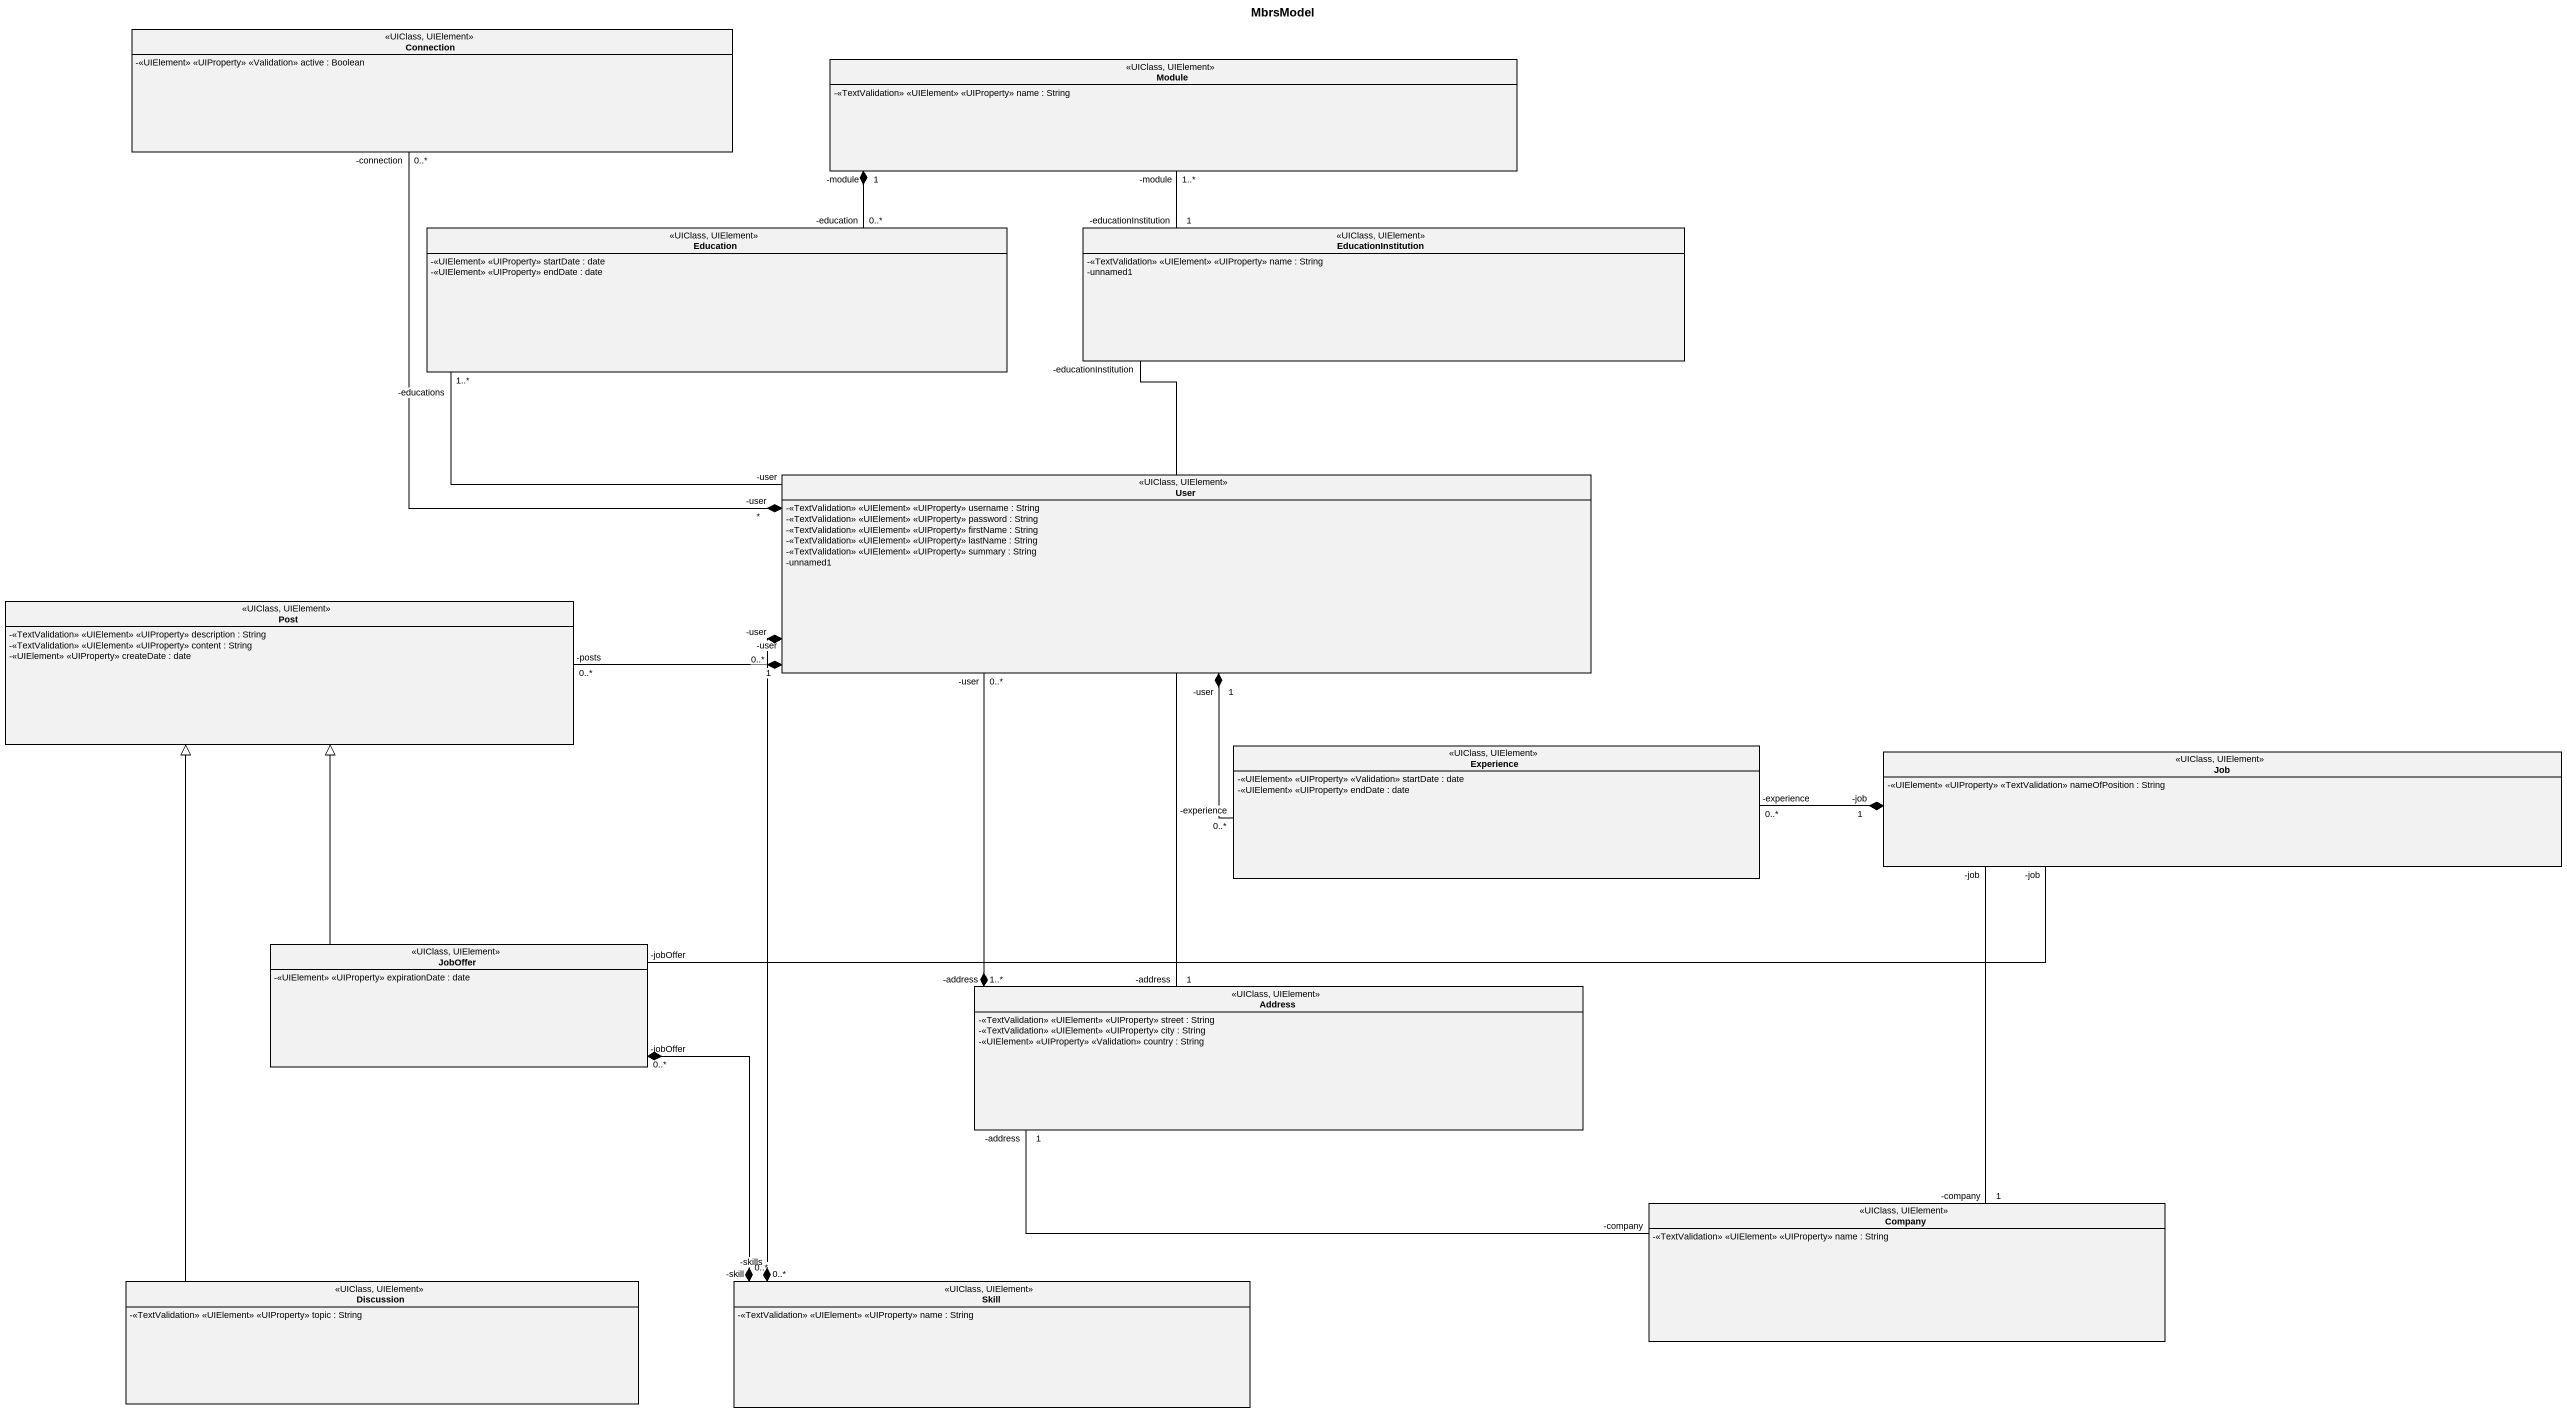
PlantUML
@startuml
title MbrsModel
hide circle
hide empty members
skinparam classAttributeIconSize 0
class Connection <<UIClass, UIElement>> {
  -<<UIElement>> <<UIProperty>> <<Validation>> active : Boolean
}
class Module <<UIClass, UIElement>> {
  -<<TextValidation>> <<UIElement>> <<UIProperty>> name : String
}
class Education <<UIClass, UIElement>> {
  -<<UIElement>> <<UIProperty>> startDate : date
  -<<UIElement>> <<UIProperty>> endDate : date
}
class EducationInstitution <<UIClass, UIElement>> {
  -<<TextValidation>> <<UIElement>> <<UIProperty>> name : String
  -unnamed1
}
class User <<UIClass, UIElement>> {
  -<<TextValidation>> <<UIElement>> <<UIProperty>> username : String
  -<<TextValidation>> <<UIElement>> <<UIProperty>> password : String
  -<<TextValidation>> <<UIElement>> <<UIProperty>> firstName : String
  -<<TextValidation>> <<UIElement>> <<UIProperty>> lastName : String
  -<<TextValidation>> <<UIElement>> <<UIProperty>> summary : String
  -unnamed1
}
class Post <<UIClass, UIElement>> {
  -<<TextValidation>> <<UIElement>> <<UIProperty>> description : String
  -<<TextValidation>> <<UIElement>> <<UIProperty>> content : String
  -<<UIElement>> <<UIProperty>> createDate : date
}
class Experience <<UIClass, UIElement>> {
  -<<UIElement>> <<UIProperty>> <<Validation>> startDate : date
  -<<UIElement>> <<UIProperty>> endDate : date
}
class Job <<UIClass, UIElement>> {
  -<<UIElement>> <<UIProperty>> <<TextValidation>> nameOfPosition : String
}
class JobOffer <<UIClass, UIElement>> {
  -<<UIElement>> <<UIProperty>> expirationDate : date
}
class Address <<UIClass, UIElement>> {
  -<<TextValidation>> <<UIElement>> <<UIProperty>> street : String
  -<<TextValidation>> <<UIElement>> <<UIProperty>> city : String
  -<<UIElement>> <<UIProperty>> <<Validation>> country : String
}
class Company <<UIClass, UIElement>> {
  -<<TextValidation>> <<UIElement>> <<UIProperty>> name : String
}
class Discussion <<UIClass, UIElement>> {
  -<<TextValidation>> <<UIElement>> <<UIProperty>> topic : String
}
class Skill <<UIClass, UIElement>> {
  -<<TextValidation>> <<UIElement>> <<UIProperty>> name : String
}
Connection "-connection\n0..*" --* "-user\n*" User
Module "-module\n1" *-left- "-education\n0..*" Education
Module "-module\n1..*" -- "-educationInstitution\n1" EducationInstitution
Education "-educations\n1..*" -right- "-user" User
EducationInstitution "-educationInstitution" -- "-address\n1" Address
User "-user\n1" *-left- "-posts\n0..*" Post
User "-user\n1" *-- "-experience\n0..*" Experience
User "-user\n0..*" --* "-address\n1..*" Address
User "-user\n0..*" *--* "-skills\n0..*" Skill
Job "-job\n1" *-left- "-experience\n0..*" Experience
JobOffer -up-|> Post
JobOffer "-jobOffer" -right- "-job" Job
JobOffer "-jobOffer\n0..*" *--* "-skill\n0..*" Skill
Address "-address\n1" -right- "-company" Company
Company "-company\n1" -up- "-job" Job
Discussion -up-|> Post
@enduml
